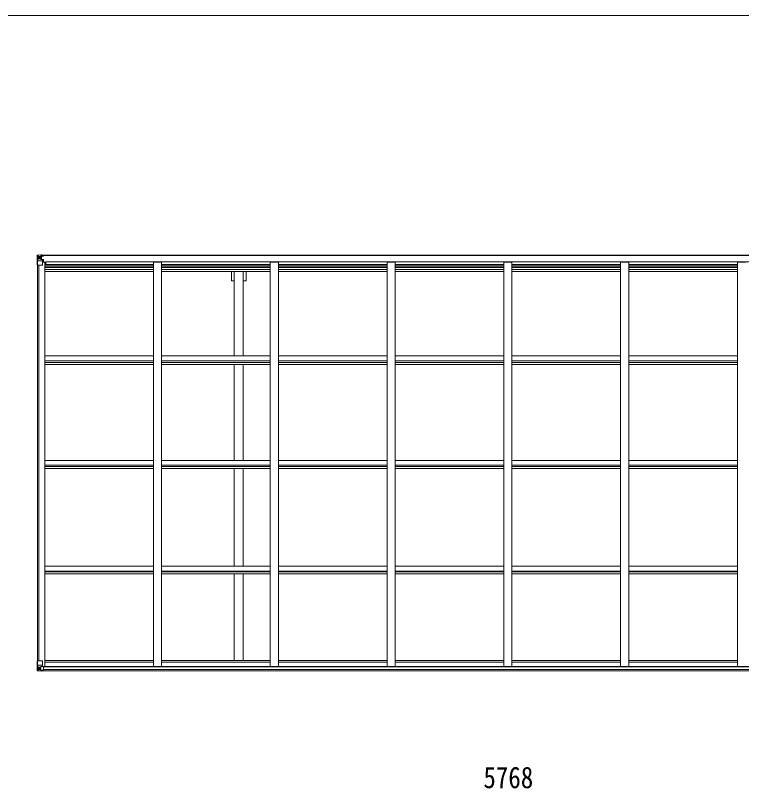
# Model space of a CAD drawing. Units: millimetres at full size, sheet at 1:30; details may follow other scales. Extents: x -8385 to 8479, y -5853 to 5787.
# Drawn here: x -360 to 4090, y 1046 to 5787 of the extents above; entities that cross this region are included whole.
import ezdxf
from ezdxf.enums import TextEntityAlignment as Align

# ---------------------------------------------------------------- set-up
doc = ezdxf.new("R2010")
doc.units = ezdxf.units.MM
doc.header["$LTSCALE"] = 30
for name, color, linetype, lineweight in [('0-1_本体', 4, 'Continuous', 9), ('0-2_部品', 7, 'Continuous', 9), ('0-A_寸法', 6, 'Continuous', 9), ('F-0_240', 7, 'Continuous', 9)]:
    doc.layers.add(name, color=color, linetype=linetype, lineweight=lineweight)
doc.styles.add('ＭＳ ゴシック', font='')
doc.styles.get('ＭＳ ゴシック').set_extended_font_data('MS Gothic')

msp = doc.modelspace()

# ---------------------------------------------------------------- linework, layer by layer
at = {"layer": '0-1_本体'}
for p, q in [((-204.37, 4316.31), (5520.63, 4316.31)), ((-204.37, 4314.25), (5520.63, 4314.25)), ((-193.87, 4274.62), (-180.87, 4274.62)), ((-180.87, 1794.1), (-180.87, 4274.62)), ((-173.37, 4276.05), (5489.63, 4276.05)), ((-173.37, 4260.97), (-173.37, 4276.05)), ((485.13, 4274.2), (535.13, 4274.2)), ((485.13, 1794.1), (485.13, 4274.2)), ((535.13, 1794.1), (535.13, 4274.2)), ((1201.13, 4274.2), (1251.13, 4274.2)), ((1201.13, 1794.1), (1201.13, 4274.2)), ((1251.13, 1794.1), (1251.13, 4274.2)), ((1917.13, 4274.2), (1967.13, 4274.2)), ((1917.13, 1794.1), (1917.13, 4274.2)), ((1967.13, 1794.1), (1967.13, 4274.2)), ((2633.13, 4274.2), (2683.13, 4274.2)), ((2633.13, 1794.1), (2633.13, 4274.2)), ((2683.13, 1794.1), (2683.13, 4274.2)), ((3349.13, 4274.2), (3399.13, 4274.2)), ((3349.13, 1794.1), (3349.13, 4274.2)), ((3399.13, 1794.1), (3399.13, 4274.2)), ((4065.13, 4274.2), (4115.13, 4274.2)), ((4065.13, 1794.1), (4065.13, 4274.2)), ((-225.87, 1830.45), (-225.87, 4255.54)), ((-216.87, 1830.45), (-216.87, 4255.54)), ((-216.17, 1830.45), (-216.17, 4255.54)), ((-180.87, 4260.97), (485.13, 4260.97)), ((-180.87, 4251.61), (485.13, 4251.61)), ((-180.87, 4244.53), (485.13, 4244.53)), ((-180.87, 4240.75), (485.13, 4240.75)), ((-180.87, 4229.4), (485.13, 4229.4)), ((535.13, 4260.97), (1201.13, 4260.97)), ((535.13, 4251.61), (1201.13, 4251.61)), ((535.13, 4244.53), (1201.13, 4244.53)), ((535.13, 4240.75), (1201.13, 4240.75)), ((535.13, 4229.4), (1201.13, 4229.4)), ((1251.13, 4260.97), (1917.13, 4260.97)), ((1251.13, 4251.61), (1917.13, 4251.61)), ((1251.13, 4244.53), (1917.13, 4244.53)), ((1251.13, 4240.75), (1917.13, 4240.75)), ((1251.13, 4229.4), (1917.13, 4229.4)), ((1967.13, 4260.97), (2633.13, 4260.97)), ((1967.13, 4251.61), (2633.13, 4251.61)), ((1967.13, 4244.53), (2633.13, 4244.53)), ((1967.13, 4240.75), (2633.13, 4240.75)), ((1967.13, 4229.4), (2633.13, 4229.4)), ((2683.13, 4260.97), (3349.13, 4260.97)), ((2683.13, 4251.61), (3349.13, 4251.61)), ((2683.13, 4244.53), (3349.13, 4244.53)), ((2683.13, 4240.75), (3349.13, 4240.75)), ((2683.13, 4229.4), (3349.13, 4229.4)), ((3399.13, 4260.97), (4065.13, 4260.97)), ((3399.13, 4251.61), (4065.13, 4251.61)), ((3399.13, 4244.53), (4065.13, 4244.53)), ((3399.13, 4240.75), (4065.13, 4240.75)), ((3399.13, 4229.4), (4065.13, 4229.4)), ((-180.87, 4216.58), (485.13, 4216.58)), ((535.13, 4216.58), (1201.13, 4216.58)), ((980.63, 3699.12), (980.63, 4216.58)), ((1035.63, 3699.12), (1035.63, 4216.58)), ((1053.33, 4160.31), (1053.33, 4216.58)), ((1251.13, 4216.58), (1917.13, 4216.58)), ((1967.13, 4216.58), (2633.13, 4216.58)), ((2683.13, 4216.58), (3349.13, 4216.58)), ((3399.13, 4216.58), (4065.13, 4216.58)), ((1053.33, 4160.31), (1035.63, 4160.31)), ((-180.87, 3699.12), (485.13, 3699.12)), ((535.13, 3699.12), (1201.13, 3699.12)), ((1251.13, 3699.12), (1917.13, 3699.12)), ((1967.13, 3699.12), (2633.13, 3699.12)), ((2683.13, 3699.12), (3349.13, 3699.12)), ((3399.13, 3699.12), (4065.13, 3699.12)), ((-180.87, 3670.16), (485.13, 3670.16)), ((-180.87, 3660), (485.13, 3660)), ((535.13, 3670.16), (1201.13, 3670.16)), ((535.13, 3660), (1201.13, 3660)), ((1251.13, 3670.16), (1917.13, 3670.16)), ((1251.13, 3660), (1917.13, 3660)), ((1967.13, 3670.16), (2633.13, 3670.16)), ((1967.13, 3660), (2633.13, 3660)), ((2683.13, 3670.16), (3349.13, 3670.16)), ((2683.13, 3660), (3349.13, 3660)), ((3399.13, 3670.16), (4065.13, 3670.16)), ((3399.13, 3660), (4065.13, 3660)), ((-180.87, 3647.17), (485.13, 3647.17)), ((535.13, 3647.17), (1201.13, 3647.17)), ((980.63, 3058.67), (980.63, 3647.17)), ((1035.63, 3058.67), (1035.63, 3647.17)), ((1251.13, 3647.17), (1917.13, 3647.17)), ((1967.13, 3647.17), (2633.13, 3647.17)), ((2683.13, 3647.17), (3349.13, 3647.17)), ((3399.13, 3647.17), (4065.13, 3647.17)), ((-180.87, 3058.67), (485.13, 3058.67)), ((535.13, 3058.67), (1201.13, 3058.67)), ((1251.13, 3058.67), (1917.13, 3058.67)), ((1967.13, 3058.67), (2633.13, 3058.67)), ((2683.13, 3058.67), (3349.13, 3058.67)), ((3399.13, 3058.67), (4065.13, 3058.67)), ((-180.87, 3029.22), (485.13, 3029.22)), ((-180.87, 3022.08), (485.13, 3022.08)), ((-180.87, 3009.12), (485.13, 3009.12)), ((535.13, 3029.22), (1201.13, 3029.22)), ((535.13, 3022.08), (1201.13, 3022.08)), ((535.13, 3009.12), (1201.13, 3009.12)), ((980.63, 2409.83), (980.63, 3009.12)), ((1035.63, 2409.83), (1035.63, 3009.12)), ((1251.13, 3029.22), (1917.13, 3029.22)), ((1251.13, 3022.08), (1917.13, 3022.08)), ((1251.13, 3009.12), (1917.13, 3009.12)), ((1967.13, 3029.22), (2633.13, 3029.22)), ((1967.13, 3022.08), (2633.13, 3022.08)), ((1967.13, 3009.12), (2633.13, 3009.12)), ((2683.13, 3029.22), (3349.13, 3029.22)), ((2683.13, 3022.08), (3349.13, 3022.08)), ((2683.13, 3009.12), (3349.13, 3009.12)), ((3399.13, 3029.22), (4065.13, 3029.22)), ((3399.13, 3022.08), (4065.13, 3022.08)), ((3399.13, 3009.12), (4065.13, 3009.12)), ((-180.87, 2409.83), (485.13, 2409.83)), ((-180.87, 2380.04), (485.13, 2380.04)), ((-180.87, 2376.16), (485.13, 2376.16)), ((535.13, 2409.83), (1201.13, 2409.83)), ((535.13, 2380.04), (1201.13, 2380.04)), ((535.13, 2376.16), (1201.13, 2376.16)), ((1251.13, 2409.83), (1917.13, 2409.83)), ((1251.13, 2380.04), (1917.13, 2380.04)), ((1251.13, 2376.16), (1917.13, 2376.16)), ((1967.13, 2409.83), (2633.13, 2409.83)), ((1967.13, 2380.04), (2633.13, 2380.04)), ((1967.13, 2376.16), (2633.13, 2376.16)), ((2683.13, 2409.83), (3349.13, 2409.83)), ((2683.13, 2380.04), (3349.13, 2380.04)), ((2683.13, 2376.16), (3349.13, 2376.16)), ((3399.13, 2409.83), (4065.13, 2409.83)), ((3399.13, 2380.04), (4065.13, 2380.04)), ((3399.13, 2376.16), (4065.13, 2376.16)), ((-180.84, 2363.14), (485.13, 2363.14)), ((535.13, 2363.14), (1201.13, 2363.14)), ((980.63, 1831.32), (980.63, 2363.14)), ((1035.63, 1831.32), (1035.63, 2363.14)), ((1251.13, 2363.14), (1917.13, 2363.14)), ((1967.13, 2363.14), (2633.13, 2363.14)), ((2683.13, 2363.14), (3349.13, 2363.14)), ((3399.13, 2363.14), (4065.13, 2363.14)), ((-180.87, 1831.32), (485.13, 1831.32)), ((-180.87, 1822.2), (485.13, 1822.2)), ((535.13, 1831.32), (1201.13, 1831.32)), ((535.13, 1822.2), (1201.13, 1822.2)), ((1251.13, 1831.32), (1917.13, 1831.32)), ((1251.13, 1822.2), (1917.13, 1822.2)), ((1967.13, 1831.32), (2633.13, 1831.32)), ((1967.13, 1822.2), (2633.13, 1822.2)), ((2683.13, 1831.32), (3349.13, 1831.32)), ((2683.13, 1822.2), (3349.13, 1822.2)), ((3399.13, 1831.32), (4065.13, 1831.32)), ((3399.13, 1822.2), (4065.13, 1822.2)), ((-199.37, 1768.65), (5515.63, 1768.65)), ((-189.91, 1794.1), (5506.17, 1794.1)), ((-189.37, 1791.74), (5505.63, 1791.74)), ((-189.37, 1776.08), (5505.63, 1776.08))]:
    msp.add_line(p, q, dxfattribs=at)
msp.add_lwpolyline([(980.63, 4160.31), (962.93, 4160.31), (962.93, 4216.58)], dxfattribs=at)
at = {"layer": '0-2_部品'}
for p, q in [((-227.87, 4316.25), (-227.87, 4316.21)), ((-226.93, 4317.25), (-226.93, 4317.25)), ((-226.93, 4317.21), (-226.93, 4317.25)), ((-217.96, 4317.64), (-225.88, 4317.17)), ((-225.02, 4316.2), (-225.03, 4316.13)), ((-225.03, 4255.54), (-225.03, 4316.13)), ((-221.06, 4312.75), (-223.79, 4316.42)), ((-205.87, 4318.43), (-217.87, 4317.65)), ((-199.37, 4318.94), (-205.87, 4318.54)), ((-205.87, 4292.45), (-205.87, 4318.54)), ((-205.87, 4317.66), (-199.37, 4318.06)), ((-199.37, 4317.13), (-204.37, 4317.04)), ((-199.37, 4318.06), (-199.37, 4318.94)), ((-199.37, 4317.54), (-199.37, 4318.06)), ((-199.37, 4317.54), (-199.37, 4317.13)), ((-199.37, 4317.13), (-199.37, 4316.31)), ((-194.37, 4316.74), (-194.37, 4316.31)), ((-194.07, 4316.74), (-194.37, 4316.74)), ((-194.07, 4316.74), (-192.38, 4316.31)), ((-224.48, 4282.42), (-220.34, 4294.51)), ((-224.48, 4282.42), (-217.87, 4282.21)), ((-220.2, 4309.25), (-217.87, 4309.3)), ((-220.2, 4295.77), (-220.2, 4309.25)), ((-217.87, 4295.74), (-220.2, 4295.77)), ((-217.87, 4309.3), (-205.87, 4309.3)), ((-217.87, 4295.74), (-205.87, 4295.74)), ((-217.87, 4295.74), (-217.87, 4295.74)), ((-217.87, 4282.21), (-193.87, 4282.21)), ((-212.39, 4302.1), (-212.39, 4301.14)), ((-206.87, 4309.3), (-205.87, 4309.3)), ((-204.37, 4312.84), (-205.87, 4312.84)), ((-204.37, 4309.3), (-205.87, 4309.3)), ((-204.37, 4295.74), (-205.87, 4295.74)), ((-205.04, 4292.19), (-194.7, 4290.53)), ((-205.04, 4291.55), (-205.04, 4292.19)), ((-194.7, 4289.9), (-205.04, 4291.55)), ((-203.87, 4312.48), (-204.37, 4312.48)), ((-200.37, 4307.55), (-204.37, 4307.55)), ((-200.37, 4299.34), (-204.37, 4299.34)), ((-204.26, 4311.18), (-200.37, 4311.18)), ((-203.87, 4313.5), (-203.87, 4311.55)), ((-195.87, 4313.5), (-203.87, 4313.5)), ((-195.87, 4313.48), (-203.87, 4313.48)), ((-193.87, 4311.63), (-203.87, 4311.55)), ((-203.87, 4311.38), (-203.87, 4311.55)), ((-203.87, 4311.55), (-203.87, 4311.55)), ((-200.37, 4291.44), (-200.37, 4311.41)), ((-194.7, 4290.53), (-194.7, 4289.9)), ((-194.42, 4290.46), (-190.37, 4290.42)), ((-193.87, 4313.24), (-188.87, 4313.24)), ((-193.87, 4311.63), (-193.87, 4313.24)), ((-193.87, 4256.54), (-193.87, 4289.64)), ((-189.37, 4278.54), (-193.87, 4278.54)), ((-173.37, 4275.23), (-193.87, 4275.23)), ((-189.37, 4290.41), (-190.37, 4290.42)), ((-190.37, 4288.69), (-189.37, 4288.69)), ((-189.37, 4275.23), (-189.37, 4290.41)), ((-188.87, 4314.25), (-188.87, 4313.24)), ((-188.87, 4313.24), (-187.87, 4313.24)), ((-187.87, 4313.24), (-187.87, 4314.25)), ((-187.87, 4313.24), (-187.87, 4311.68)), ((-187.87, 4311.56), (-187.87, 4311.68)), ((-225.03, 4255.54), (-194.87, 4255.54)), ((-227.87, 1830.45), (-194.87, 1830.45)), ((-227.87, 1769.74), (-227.87, 1830.45)), ((-225.03, 1830.45), (-225.03, 1769.86)), ((-224.48, 1803.56), (-217.87, 1803.78)), ((-224.48, 1803.56), (-220.34, 1791.48)), ((-217.87, 1803.78), (-193.87, 1803.78)), ((-193.87, 1829.45), (-193.87, 1796.35)), ((-226.93, 1768.78), (-226.93, 1768.73)), ((-217.96, 1768.35), (-225.88, 1768.82)), ((-225.02, 1769.79), (-225.03, 1769.86)), ((-221.06, 1773.24), (-223.79, 1769.57)), ((-217.87, 1790.25), (-220.2, 1790.22)), ((-220.2, 1790.22), (-220.2, 1776.74)), ((-220.2, 1776.74), (-217.87, 1776.68)), ((-217.87, 1790.25), (-217.87, 1790.25)), ((-205.87, 1790.25), (-217.87, 1790.25)), ((-217.87, 1776.69), (-205.87, 1776.69)), ((-205.87, 1767.56), (-217.87, 1768.34)), ((-213.35, 1783.89), (-213.35, 1784.85)), ((-205.87, 1794.23), (-199.37, 1794.23)), ((-205.87, 1794.23), (-205.87, 1767.45)), ((-194.69, 1796.09), (-205.04, 1794.44)), ((-205.04, 1794.44), (-205.04, 1794.23)), ((-202.35, 1794.23), (-194.69, 1795.46)), ((-199.37, 1794.23), (-190.37, 1794.2)), ((-199.37, 1767.05), (-199.37, 1772.99)), ((-190.37, 1772.42), (-199.37, 1772.37)), ((-194.69, 1795.46), (-194.69, 1796.09)), ((-189.37, 1793.29), (-189.37, 1773.14))]:
    msp.add_line(p, q, dxfattribs=at)
for points in [[(-227.87, 4316.21), (-227.87, 4255.54), (-225.03, 4255.54)], [(-226.93, 4317.25), (-217.87, 4317.81), (-205.87, 4318.54)], [(-199.37, 4317.54), (-204.37, 4317.54), (-204.37, 4292.08)], [(-214.31, 4303.06), (-215.27, 4303.06), (-215.27, 4304.02), (-214.31, 4304.02)], [(-213.35, 4304.98), (-213.35, 4305.94), (-212.39, 4305.94), (-212.39, 4304.98)], [(-212.39, 4301.14), (-213.35, 4301.14), (-213.35, 4302.1)], [(-211.43, 4304.02), (-210.47, 4304.02), (-210.47, 4303.06), (-211.43, 4303.06)], [(-203.87, 4312.48), (-195.87, 4312.48), (-195.87, 4314.25)], [(-188.87, 4311.51), (-203.87, 4311.38), (-203.87, 4311.38)], [(-193.87, 4311.63), (-193.87, 4311.62), (-187.87, 4311.68)], [(-190.37, 4290.42), (-190.37, 4288.69), (-193.87, 4288.67)], [(-226.93, 1768.73), (-217.87, 1768.18), (-199.37, 1767.05)], [(-214.31, 1781.97), (-215.27, 1781.97), (-215.27, 1782.93), (-214.31, 1782.93)], [(-213.35, 1784.85), (-212.39, 1784.85), (-212.39, 1783.89)], [(-212.39, 1781.01), (-212.39, 1780.05), (-213.35, 1780.05), (-213.35, 1781.01)], [(-211.43, 1782.93), (-210.47, 1782.93), (-210.47, 1781.97), (-211.43, 1781.97)], [(-189.37, 1773.14), (-189.38, 1773.03), (-199.37, 1772.99)]]:
    msp.add_lwpolyline(points, dxfattribs=at)
for centre in [(-212.87, 4303.54), (-212.87, 1782.45)]:
    msp.add_circle(centre, 5.3, dxfattribs=at)
for centre, radius, start, end in [((-226.87, 4316.26), 1, 93.50017, 180.00079), ((-226.87, 4316.25), 0.999, 93.4424, 179.95083), ((-226.87, 4316.21), 0.999, 93.4424, 179.95083), ((-225.72, 4329.86), 12.7, 269.24466, 275.10311), ((-223.74, 4316.25), 1.28, 131.17831, 182.45895), ((-214.31, 4304.98), 0.96, 270, 0), ((-214.31, 4302.1), 0.96, 0, 90), ((-211.43, 4304.98), 0.96, 180, 270), ((-211.43, 4302.1), 0.96, 90, 180), ((-204.93, 4293.12), 0.937, 182.32209, 263.26766), ((-204.93, 4292.48), 0.937, 182.32209, 263.26766), ((-203.87, 4314), 0.5, 179.99802, 269.99691), ((-203.87, 4313.98), 0.5, 180.00109, 270.00109), ((-203.87, 4311.05), 0.5, 90.52895, 180.04464), ((-203.86, 4310.87), 0.513, 91.88028, 181.04707), ((-194.8, 4289.6), 0.937, 2.32209, 83.26766), ((-194.8, 4288.97), 0.937, 2.32209, 83.26766), ((-188.73, 4319.2), 7.69, 268.96999, 276.43426), ((-194.87, 4256.54), 1, 270, 0), ((-194.87, 1829.45), 1, 0, 90), ((-226.87, 1769.78), 0.999, 180.04917, 266.5576), ((-226.87, 1769.74), 0.999, 180.04917, 266.5576), ((-226.87, 1769.73), 1, 179.99921, 266.49983), ((-225.72, 1756.13), 12.7, 84.89689, 90.75534), ((-223.74, 1769.74), 1.28, 177.54105, 228.82169), ((-214.31, 1783.89), 0.96, 270, 0), ((-214.31, 1781.01), 0.96, 0, 90), ((-211.43, 1783.89), 0.96, 180, 270), ((-211.43, 1781.01), 0.96, 90, 180), ((-204.93, 1793.5), 0.937, 96.73234, 129.06602), ((-194.8, 1797.02), 0.937, 276.73234, 357.67791), ((-194.8, 1796.39), 0.937, 276.73234, 357.67791)]:
    msp.add_arc(centre, radius, start, end, dxfattribs=at)
for centre, major_axis, ratio, start_param, end_param in [((-25.93, 4329.57), (201, 12.36), 0.060933, 3.1373463, 3.1378449), ((-224.93, 4317.33), (2, 0.12), 0.060933, 3.1378449, 4.2119296), ((-224.74, 4314.24), (-0.02, 3), 0.466854, 5.5234897, 6.1575023), ((-223.76, 4284.77), (0.85, 2.32), 0.403757, 2.3087461, 3.2744049), ((-223.07, 4309.16), (0.03, 5), 0.573921, 4.7320603, 5.5159136), ((-221.61, 4295.79), (0, 3), 0.468246, 4.2703918, 4.7058971), ((-299.62, 4309.3), (81.75, 0), 0.061163, 0, 0.0007725), ((-223.76, 1801.22), (0.85, -2.32), 0.403757, 3.0087805, 3.9744392), ((-224.93, 1768.66), (2, -0.12), 0.060933, 2.0712557, 3.1453404), ((-25.93, 1756.42), (201, -12.36), 0.060933, 3.1453404, 3.145839), ((-224.74, 1771.75), (-0.02, -3), 0.466854, 0.125683, 0.7596956), ((-223.07, 1776.82), (0.03, -5), 0.573921, 0.7672717, 1.551125), ((-221.61, 1790.19), (0, -3), 0.468246, 1.5772882, 2.0127935), ((-299.62, 1776.69), (81.75, 0), 0.061163, 6.2824128, 6.2831853), ((-190.37, 1793.29), (1, -0.021), 0.906239, 0.0187047, 1.589501), ((-190.37, 1773.13), (1, 0.012), 0.707053, 4.7036637, 6.124411)]:
    msp.add_ellipse(centre, major_axis=major_axis, ratio=ratio, start_param=start_param, end_param=end_param, dxfattribs=at)
at = {"layer": 'F-0_240', "color": 5}
msp.add_line((-8385.45, 5787.34), (8054.55, 5787.34), dxfattribs=at)

# ---------------------------------------------------------------- texts
at = {"layer": '0-A_寸法', "color": 7, "style": 'ＭＳ ゴシック', "width": 0.85}
msp.add_text('5768', height=132, dxfattribs=at).set_placement((2508.13, 1008.89), align=Align.BOTTOM_LEFT)

doc.saveas('drawing.dxf')
